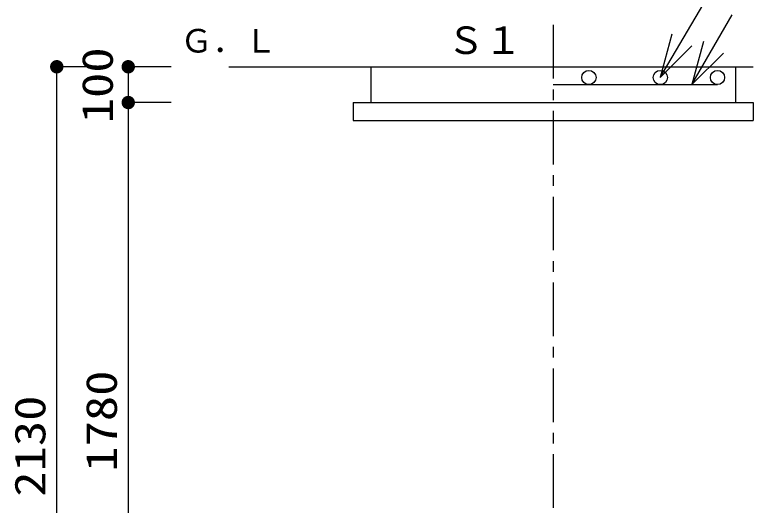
# Model space of a CAD drawing. Units: millimetres, scale not verified. Extents: x -8910 to 8910, y -6308 to 6308.
# Drawn here: x -342 to 1725, y 598 to 1970 of the extents above; entities that cross this region are included whole.
import ezdxf
from ezdxf.enums import TextEntityAlignment as Align

# ---------------------------------------------------------------- set-up
doc = ezdxf.new("R2010")
doc.units = ezdxf.units.MM
doc.header["$LTSCALE"] = 30
doc.linetypes.add('CHAIN1', pattern=[8, 5, -1, 1, -1])
for name, color, linetype, lineweight in [('0-1_機器', 2, 'Continuous', 25), ('0-3_製作', 4, 'Continuous', 25), ('0-4_躯体', 4, 'Continuous', 25), ('0-5_00クル-フ-6寸法', 132, 'Continuous', 25)]:
    doc.layers.add(name, color=color, linetype=linetype, lineweight=lineweight)
doc.styles.add('ＭＳ ゴシック', font='')
doc.styles.get('ＭＳ ゴシック').set_extended_font_data('MS Gothic')

msp = doc.modelspace()

# ---------------------------------------------------------------- linework, layer by layer
at = {"layer": '0-1_機器', "linetype": 'CHAIN1'}
msp.add_line((1164.91, 1941.08), (1164.91, -440.25), dxfattribs=at)
at = {"layer": '0-1_機器'}
for p, q in [((257.63, 1824.29), (1724.91, 1824.29)), ((654.91, 1824.29), (654.91, 1724.29)), ((1674.91, 1824.29), (1674.91, 1724.29)), ((604.91, 1724.29), (604.91, 1674.29)), ((604.91, 1724.29), (1724.91, 1724.29)), ((1724.91, 1724.29), (1724.91, 1674.29)), ((604.91, 1674.29), (1724.91, 1674.29))]:
    msp.add_line(p, q, dxfattribs=at)
at = {"layer": '0-3_製作'}
for p, q in [((1464.91, 1794.29), (1647.2, 2105.15)), ((1553.22, 1774.29), (1666.33, 1969.5))]:
    msp.add_line(p, q, dxfattribs=at)
at = {"layer": '0-3_製作', "color": 3}
msp.add_line((1164.91, 1774.29), (1625.26, 1774.29), dxfattribs=at)
at = {"layer": '0-3_製作'}
for points in [[(1497.26, 1915.03), (1464.91, 1794.29), (1553.3, 1882.68)], [(1585.57, 1895.03), (1553.22, 1774.29), (1641.61, 1862.68)]]:
    msp.add_lwpolyline(points, dxfattribs=at)
at = {"layer": '0-3_製作', "color": 3}
for centre in [(1264.91, 1794.29), (1464.91, 1794.29), (1624.91, 1794.29)]:
    msp.add_circle(centre, 20, dxfattribs=at)
at = {"layer": '0-5_00クル-フ-6寸法', "color": 4}
for p, q in [((-104.12, 1824.29), (-224.12, 1824.29)), ((-224.12, -305.71), (-224.12, 1824.29)), ((95.88, 1824.29), (-24.12, 1824.29)), ((-24.12, 1824.29), (-24.12, 1724.29)), ((95.88, 1724.29), (-24.12, 1724.29)), ((95.88, 1724.29), (-24.12, 1724.29)), ((-24.12, 1724.29), (-24.12, -55.71))]:
    msp.add_line(p, q, dxfattribs=at)
at = {"layer": '0-5_00クル-フ-6寸法'}
for points in [[(-224.12, 1824.29), (-236.96, 1837.96), (-235.15, 1839.46)], [(-224.12, 1824.29), (-235.15, 1839.46), (-233.16, 1840.72)], [(-224.12, 1824.29), (-233.16, 1840.72), (-231.03, 1841.72)], [(-224.12, 1824.29), (-231.03, 1841.72), (-228.79, 1842.45)], [(-224.12, 1824.29), (-228.79, 1842.45), (-226.47, 1842.89)], [(-224.12, 1824.29), (-226.47, 1842.89), (-224.12, 1843.04)], [(-224.12, 1824.29), (-224.12, 1843.04), (-221.77, 1842.89)], [(-224.12, 1824.29), (-221.77, 1842.89), (-219.46, 1842.45)], [(-224.12, 1824.29), (-219.46, 1842.45), (-217.22, 1841.72)], [(-224.12, 1824.29), (-217.22, 1841.72), (-215.09, 1840.72)], [(-224.12, 1824.29), (-215.09, 1840.72), (-213.1, 1839.46)], [(-224.12, 1824.29), (-213.1, 1839.46), (-211.29, 1837.96)], [(-24.12, 1824.29), (-36.96, 1837.96), (-35.15, 1839.46)], [(-24.12, 1824.29), (-35.15, 1839.46), (-33.16, 1840.72)], [(-24.12, 1824.29), (-33.16, 1840.72), (-31.03, 1841.72)], [(-24.12, 1824.29), (-31.03, 1841.72), (-28.79, 1842.45)], [(-24.12, 1824.29), (-28.79, 1842.45), (-26.47, 1842.89)], [(-24.12, 1824.29), (-26.47, 1842.89), (-24.12, 1843.04)], [(-24.12, 1824.29), (-24.12, 1843.04), (-21.77, 1842.89)], [(-24.12, 1824.29), (-21.77, 1842.89), (-19.46, 1842.45)], [(-24.12, 1824.29), (-19.46, 1842.45), (-17.22, 1841.72)], [(-24.12, 1824.29), (-17.22, 1841.72), (-15.09, 1840.72)], [(-24.12, 1824.29), (-15.09, 1840.72), (-13.1, 1839.46)], [(-24.12, 1824.29), (-13.1, 1839.46), (-11.29, 1837.96)], [(-224.12, 1824.29), (-242.84, 1825.47), (-242.54, 1827.8)], [(-224.12, 1824.29), (-242.84, 1823.11), (-242.84, 1825.47)], [(-224.12, 1824.29), (-242.54, 1820.78), (-242.84, 1823.11)], [(-224.12, 1824.29), (-242.54, 1827.8), (-241.96, 1830.08)], [(-224.12, 1824.29), (-241.96, 1818.49), (-242.54, 1820.78)], [(-224.12, 1824.29), (-241.96, 1830.08), (-241.09, 1832.27)], [(-224.12, 1824.29), (-241.09, 1816.31), (-241.96, 1818.49)], [(-224.12, 1824.29), (-241.09, 1832.27), (-239.96, 1834.34)], [(-224.12, 1824.29), (-239.96, 1814.24), (-241.09, 1816.31)], [(-224.12, 1824.29), (-239.96, 1834.34), (-238.57, 1836.24)], [(-224.12, 1824.29), (-238.57, 1812.34), (-239.96, 1814.24)], [(-224.12, 1824.29), (-238.57, 1836.24), (-236.96, 1837.96)], [(-224.12, 1824.29), (-236.96, 1810.62), (-238.57, 1812.34)], [(-224.12, 1824.29), (-235.15, 1809.12), (-236.96, 1810.62)], [(-224.12, 1824.29), (-233.16, 1807.86), (-235.15, 1809.12)], [(-224.12, 1824.29), (-231.03, 1806.86), (-233.16, 1807.86)], [(-224.12, 1824.29), (-228.79, 1806.13), (-231.03, 1806.86)], [(-224.12, 1824.29), (-226.47, 1805.69), (-228.79, 1806.13)], [(-224.12, 1824.29), (-224.12, 1805.54), (-226.47, 1805.69)], [(-224.12, 1824.29), (-211.29, 1837.96), (-209.68, 1836.24)], [(-224.12, 1824.29), (-209.68, 1836.24), (-208.29, 1834.34)], [(-224.12, 1824.29), (-208.29, 1834.34), (-207.16, 1832.27)], [(-224.12, 1824.29), (-207.16, 1832.27), (-206.29, 1830.08)], [(-224.12, 1824.29), (-206.29, 1830.08), (-205.71, 1827.8)], [(-224.12, 1824.29), (-205.71, 1827.8), (-205.41, 1825.47)], [(-224.12, 1824.29), (-205.41, 1825.47), (-205.41, 1823.11)], [(-224.12, 1824.29), (-221.77, 1805.69), (-224.12, 1805.54)], [(-224.12, 1824.29), (-219.46, 1806.13), (-221.77, 1805.69)], [(-224.12, 1824.29), (-217.22, 1806.86), (-219.46, 1806.13)], [(-224.12, 1824.29), (-215.09, 1807.86), (-217.22, 1806.86)], [(-224.12, 1824.29), (-213.1, 1809.12), (-215.09, 1807.86)], [(-224.12, 1824.29), (-211.29, 1810.62), (-213.1, 1809.12)], [(-224.12, 1824.29), (-209.68, 1812.34), (-211.29, 1810.62)], [(-224.12, 1824.29), (-208.29, 1814.24), (-209.68, 1812.34)], [(-224.12, 1824.29), (-207.16, 1816.31), (-208.29, 1814.24)], [(-224.12, 1824.29), (-206.29, 1818.49), (-207.16, 1816.31)], [(-224.12, 1824.29), (-205.71, 1820.78), (-206.29, 1818.49)], [(-224.12, 1824.29), (-205.41, 1823.11), (-205.71, 1820.78)], [(-24.12, 1824.29), (-42.84, 1825.47), (-42.54, 1827.8)], [(-24.12, 1824.29), (-42.84, 1823.11), (-42.84, 1825.47)], [(-24.12, 1824.29), (-42.54, 1820.78), (-42.84, 1823.11)], [(-24.12, 1824.29), (-42.54, 1827.8), (-41.96, 1830.08)], [(-24.12, 1824.29), (-41.96, 1818.49), (-42.54, 1820.78)], [(-24.12, 1824.29), (-41.96, 1830.08), (-41.09, 1832.27)], [(-24.12, 1824.29), (-41.09, 1816.31), (-41.96, 1818.49)], [(-24.12, 1824.29), (-41.09, 1832.27), (-39.96, 1834.34)], [(-24.12, 1824.29), (-39.96, 1814.24), (-41.09, 1816.31)], [(-24.12, 1824.29), (-39.96, 1834.34), (-38.57, 1836.24)], [(-24.12, 1824.29), (-38.57, 1812.34), (-39.96, 1814.24)], [(-24.12, 1824.29), (-38.57, 1836.24), (-36.96, 1837.96)], [(-24.12, 1824.29), (-36.96, 1810.62), (-38.57, 1812.34)], [(-24.12, 1824.29), (-35.15, 1809.12), (-36.96, 1810.62)], [(-24.12, 1824.29), (-33.16, 1807.86), (-35.15, 1809.12)], [(-24.12, 1824.29), (-31.03, 1806.86), (-33.16, 1807.86)], [(-24.12, 1824.29), (-28.79, 1806.13), (-31.03, 1806.86)], [(-24.12, 1824.29), (-26.47, 1805.69), (-28.79, 1806.13)], [(-24.12, 1824.29), (-24.12, 1805.54), (-26.47, 1805.69)], [(-24.12, 1824.29), (-11.29, 1837.96), (-9.68, 1836.24)], [(-24.12, 1824.29), (-9.68, 1836.24), (-8.29, 1834.34)], [(-24.12, 1824.29), (-8.29, 1834.34), (-7.16, 1832.27)], [(-24.12, 1824.29), (-7.16, 1832.27), (-6.29, 1830.08)], [(-24.12, 1824.29), (-6.29, 1830.08), (-5.71, 1827.8)], [(-24.12, 1824.29), (-5.71, 1827.8), (-5.41, 1825.47)], [(-24.12, 1824.29), (-5.41, 1825.47), (-5.41, 1823.11)], [(-24.12, 1824.29), (-21.77, 1805.69), (-24.12, 1805.54)], [(-24.12, 1824.29), (-19.46, 1806.13), (-21.77, 1805.69)], [(-24.12, 1824.29), (-17.22, 1806.86), (-19.46, 1806.13)], [(-24.12, 1824.29), (-15.09, 1807.86), (-17.22, 1806.86)], [(-24.12, 1824.29), (-13.1, 1809.12), (-15.09, 1807.86)], [(-24.12, 1824.29), (-11.29, 1810.62), (-13.1, 1809.12)], [(-24.12, 1824.29), (-9.68, 1812.34), (-11.29, 1810.62)], [(-24.12, 1824.29), (-8.29, 1814.24), (-9.68, 1812.34)], [(-24.12, 1824.29), (-7.16, 1816.31), (-8.29, 1814.24)], [(-24.12, 1824.29), (-6.29, 1818.49), (-7.16, 1816.31)], [(-24.12, 1824.29), (-5.71, 1820.78), (-6.29, 1818.49)], [(-24.12, 1824.29), (-5.41, 1823.11), (-5.71, 1820.78)], [(-24.12, 1724.29), (-39.96, 1734.33), (-38.57, 1736.24)], [(-24.12, 1724.29), (-39.96, 1734.33), (-38.57, 1736.24)], [(-24.12, 1724.29), (-38.57, 1736.24), (-36.96, 1737.96)], [(-24.12, 1724.29), (-38.57, 1736.24), (-36.96, 1737.96)], [(-24.12, 1724.29), (-36.96, 1737.96), (-35.15, 1739.46)], [(-24.12, 1724.29), (-36.96, 1737.96), (-35.15, 1739.46)], [(-24.12, 1724.29), (-35.15, 1739.46), (-33.16, 1740.72)], [(-24.12, 1724.29), (-35.15, 1739.46), (-33.16, 1740.72)], [(-24.12, 1724.29), (-33.16, 1740.72), (-31.03, 1741.72)], [(-24.12, 1724.29), (-33.16, 1740.72), (-31.03, 1741.72)], [(-24.12, 1724.29), (-31.03, 1741.72), (-28.79, 1742.45)], [(-24.12, 1724.29), (-31.03, 1741.72), (-28.79, 1742.45)], [(-24.12, 1724.29), (-28.79, 1742.45), (-26.47, 1742.89)], [(-24.12, 1724.29), (-28.79, 1742.45), (-26.47, 1742.89)], [(-24.12, 1724.29), (-26.47, 1742.89), (-24.12, 1743.04)], [(-24.12, 1724.29), (-26.47, 1742.89), (-24.12, 1743.04)], [(-24.12, 1724.29), (-24.12, 1743.04), (-21.77, 1742.89)], [(-24.12, 1724.29), (-24.12, 1743.04), (-21.77, 1742.89)], [(-24.12, 1724.29), (-21.77, 1742.89), (-19.46, 1742.45)], [(-24.12, 1724.29), (-21.77, 1742.89), (-19.46, 1742.45)], [(-24.12, 1724.29), (-19.46, 1742.45), (-17.22, 1741.72)], [(-24.12, 1724.29), (-19.46, 1742.45), (-17.22, 1741.72)], [(-24.12, 1724.29), (-17.22, 1741.72), (-15.09, 1740.72)], [(-24.12, 1724.29), (-17.22, 1741.72), (-15.09, 1740.72)], [(-24.12, 1724.29), (-15.09, 1740.72), (-13.1, 1739.46)], [(-24.12, 1724.29), (-15.09, 1740.72), (-13.1, 1739.46)], [(-24.12, 1724.29), (-13.1, 1739.46), (-11.29, 1737.96)], [(-24.12, 1724.29), (-13.1, 1739.46), (-11.29, 1737.96)], [(-24.12, 1724.29), (-11.29, 1737.96), (-9.68, 1736.24)], [(-24.12, 1724.29), (-11.29, 1737.96), (-9.68, 1736.24)], [(-24.12, 1724.29), (-9.68, 1736.24), (-8.29, 1734.33)], [(-24.12, 1724.29), (-9.68, 1736.24), (-8.29, 1734.33)], [(-24.12, 1724.29), (-42.84, 1725.47), (-42.54, 1727.8)], [(-24.12, 1724.29), (-42.84, 1725.47), (-42.54, 1727.8)], [(-24.12, 1724.29), (-42.84, 1723.11), (-42.84, 1725.47)], [(-24.12, 1724.29), (-42.84, 1723.11), (-42.84, 1725.47)], [(-24.12, 1724.29), (-42.54, 1720.77), (-42.84, 1723.11)], [(-24.12, 1724.29), (-42.54, 1720.77), (-42.84, 1723.11)], [(-24.12, 1724.29), (-42.54, 1727.8), (-41.96, 1730.08)], [(-24.12, 1724.29), (-42.54, 1727.8), (-41.96, 1730.08)], [(-24.12, 1724.29), (-41.96, 1718.49), (-42.54, 1720.77)], [(-24.12, 1724.29), (-41.96, 1718.49), (-42.54, 1720.77)], [(-24.12, 1724.29), (-41.96, 1730.08), (-41.09, 1732.27)], [(-24.12, 1724.29), (-41.96, 1730.08), (-41.09, 1732.27)], [(-24.12, 1724.29), (-41.09, 1716.3), (-41.96, 1718.49)], [(-24.12, 1724.29), (-41.09, 1716.3), (-41.96, 1718.49)], [(-24.12, 1724.29), (-41.09, 1732.27), (-39.96, 1734.33)], [(-24.12, 1724.29), (-41.09, 1732.27), (-39.96, 1734.33)], [(-24.12, 1724.29), (-39.96, 1714.24), (-41.09, 1716.3)], [(-24.12, 1724.29), (-39.96, 1714.24), (-41.09, 1716.3)], [(-24.12, 1724.29), (-38.57, 1712.34), (-39.96, 1714.24)], [(-24.12, 1724.29), (-38.57, 1712.34), (-39.96, 1714.24)], [(-24.12, 1724.29), (-36.96, 1710.62), (-38.57, 1712.34)], [(-24.12, 1724.29), (-36.96, 1710.62), (-38.57, 1712.34)], [(-24.12, 1724.29), (-35.15, 1709.12), (-36.96, 1710.62)], [(-24.12, 1724.29), (-35.15, 1709.12), (-36.96, 1710.62)], [(-24.12, 1724.29), (-33.16, 1707.86), (-35.15, 1709.12)], [(-24.12, 1724.29), (-33.16, 1707.86), (-35.15, 1709.12)], [(-24.12, 1724.29), (-31.03, 1706.85), (-33.16, 1707.86)], [(-24.12, 1724.29), (-31.03, 1706.85), (-33.16, 1707.86)], [(-24.12, 1724.29), (-28.79, 1706.13), (-31.03, 1706.85)], [(-24.12, 1724.29), (-28.79, 1706.13), (-31.03, 1706.85)], [(-24.12, 1724.29), (-26.47, 1705.69), (-28.79, 1706.13)], [(-24.12, 1724.29), (-26.47, 1705.69), (-28.79, 1706.13)], [(-24.12, 1724.29), (-24.12, 1705.54), (-26.47, 1705.69)], [(-24.12, 1724.29), (-24.12, 1705.54), (-26.47, 1705.69)], [(-24.12, 1724.29), (-8.29, 1734.33), (-7.16, 1732.27)], [(-24.12, 1724.29), (-8.29, 1734.33), (-7.16, 1732.27)], [(-24.12, 1724.29), (-7.16, 1732.27), (-6.29, 1730.08)], [(-24.12, 1724.29), (-7.16, 1732.27), (-6.29, 1730.08)], [(-24.12, 1724.29), (-6.29, 1730.08), (-5.71, 1727.8)], [(-24.12, 1724.29), (-6.29, 1730.08), (-5.71, 1727.8)], [(-24.12, 1724.29), (-5.71, 1727.8), (-5.41, 1725.47)], [(-24.12, 1724.29), (-5.71, 1727.8), (-5.41, 1725.47)], [(-24.12, 1724.29), (-5.41, 1725.47), (-5.41, 1723.11)], [(-24.12, 1724.29), (-5.41, 1725.47), (-5.41, 1723.11)], [(-24.12, 1724.29), (-21.77, 1705.69), (-24.12, 1705.54)], [(-24.12, 1724.29), (-19.46, 1706.13), (-21.77, 1705.69)], [(-24.12, 1724.29), (-17.22, 1706.85), (-19.46, 1706.13)], [(-24.12, 1724.29), (-15.09, 1707.86), (-17.22, 1706.85)], [(-24.12, 1724.29), (-13.1, 1709.12), (-15.09, 1707.86)], [(-24.12, 1724.29), (-11.29, 1710.62), (-13.1, 1709.12)], [(-24.12, 1724.29), (-9.68, 1712.34), (-11.29, 1710.62)], [(-24.12, 1724.29), (-8.29, 1714.24), (-9.68, 1712.34)], [(-24.12, 1724.29), (-7.16, 1716.3), (-8.29, 1714.24)], [(-24.12, 1724.29), (-6.29, 1718.49), (-7.16, 1716.3)], [(-24.12, 1724.29), (-5.71, 1720.77), (-6.29, 1718.49)], [(-24.12, 1724.29), (-5.41, 1723.11), (-5.71, 1720.77)], [(-24.12, 1724.29), (-21.77, 1705.69), (-24.12, 1705.54)], [(-24.12, 1724.29), (-19.46, 1706.13), (-21.77, 1705.69)], [(-24.12, 1724.29), (-17.22, 1706.85), (-19.46, 1706.13)], [(-24.12, 1724.29), (-15.09, 1707.86), (-17.22, 1706.85)], [(-24.12, 1724.29), (-13.1, 1709.12), (-15.09, 1707.86)], [(-24.12, 1724.29), (-11.29, 1710.62), (-13.1, 1709.12)], [(-24.12, 1724.29), (-9.68, 1712.34), (-11.29, 1710.62)], [(-24.12, 1724.29), (-8.29, 1714.24), (-9.68, 1712.34)], [(-24.12, 1724.29), (-7.16, 1716.3), (-8.29, 1714.24)], [(-24.12, 1724.29), (-6.29, 1718.49), (-7.16, 1716.3)], [(-24.12, 1724.29), (-5.71, 1720.77), (-6.29, 1718.49)], [(-24.12, 1724.29), (-5.41, 1723.11), (-5.71, 1720.77)]]:
    msp.add_solid(points, dxfattribs=at)

# ---------------------------------------------------------------- texts
at = {"layer": '0-3_製作', "style": 'ＭＳ ゴシック'}
msp.add_text('Ｓ１', height=76.98, dxfattribs=at).set_placement((867.85, 1836.9), align=Align.BOTTOM_LEFT)
at = {"layer": '0-4_躯体', "style": 'ＭＳ ゴシック'}
msp.add_text('Ｇ．Ｌ', height=65.98, dxfattribs=at).set_placement((121.69, 1844.3), align=Align.BOTTOM_LEFT)
at = {"layer": '0-5_00クル-フ-6寸法', "color": 3, "style": 'ＭＳ ゴシック', "width": 1.2}
for s, p in [('100', (-41.22, 1666.29)), ('1780', (-29.97, 692)), ('2130', (-229.97, 622.15))]:
    msp.add_text(s, height=86.66, rotation=90, dxfattribs=at).set_placement(p, align=Align.BOTTOM_LEFT)

doc.saveas('drawing.dxf')
